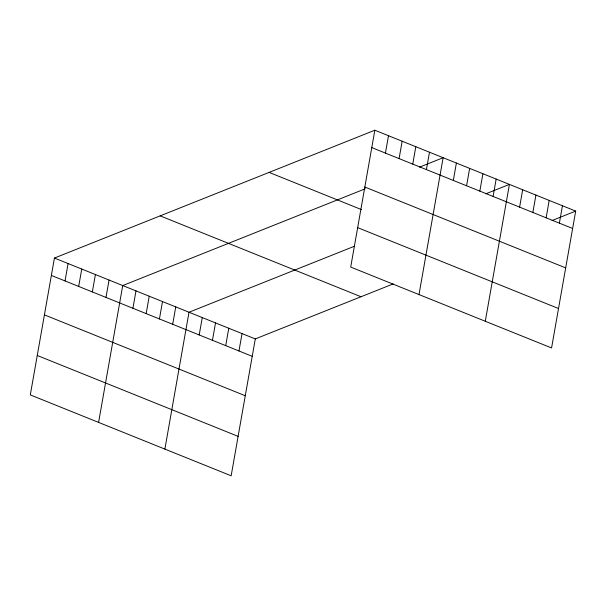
<?xml version="1.0" encoding="UTF-8"?>
<svg xmlns="http://www.w3.org/2000/svg" width="606" height="606" viewBox="0 0 606 606"><rect width="100%" height="100%" fill="white"/><g stroke="black" fill="none" stroke-linecap="round" stroke-linejoin="round"><path stroke-width="0.91" d="M374.841 130.214L350.707 267.072L551.566 347.95L575.7 211.093L374.841 130.214L54.434 258.05L30.3 394.907L231.159 475.786L255.293 338.928L393.211 283.903M65.024 280.934L68.092 263.549M78.682 286.433L81.749 269.056M92.339 291.933L95.407 274.556M105.997 297.432L109.065 280.055M98.589 422.405L122.723 285.555L365.357 188.746M132.919 308.272L135.979 290.888M146.175 313.613L149.235 296.228M159.431 318.945L162.491 301.568M172.687 324.286L175.748 306.901M164.877 449.091L189.004 312.241L354.162 246.347M199.2 334.959L202.268 317.574M212.456 340.299L215.524 322.915M225.712 345.64L228.78 328.255M238.969 350.972L242.036 333.588M385.431 153.098L388.499 135.714M399.089 158.598L402.157 141.213M412.754 164.097L415.814 146.713M426.412 169.597L429.472 152.212M419.004 294.569L443.13 157.711L419.541 167.127M453.326 180.436L456.386 163.052M466.582 185.777L469.642 168.392M479.838 191.11L482.906 173.725M493.095 196.45L496.162 179.065M485.285 321.256L509.419 184.406L485.823 193.814M519.607 207.123L522.675 189.739M532.863 212.464L535.931 195.079M546.12 217.796L549.188 200.419M559.376 223.137L562.444 205.752M552.104 220.508L575.7 211.093M371.773 147.599L572.632 228.477M364.827 187.027L565.686 267.897M269.102 172.399L361.426 209.578M357.661 227.644L558.52 308.522M160.166 215.865L361.024 296.743M54.434 258.05L255.293 338.928M51.366 275.435L252.225 356.313M44.412 314.862L245.271 395.741M37.254 355.48L238.113 436.358"/></g></svg>
